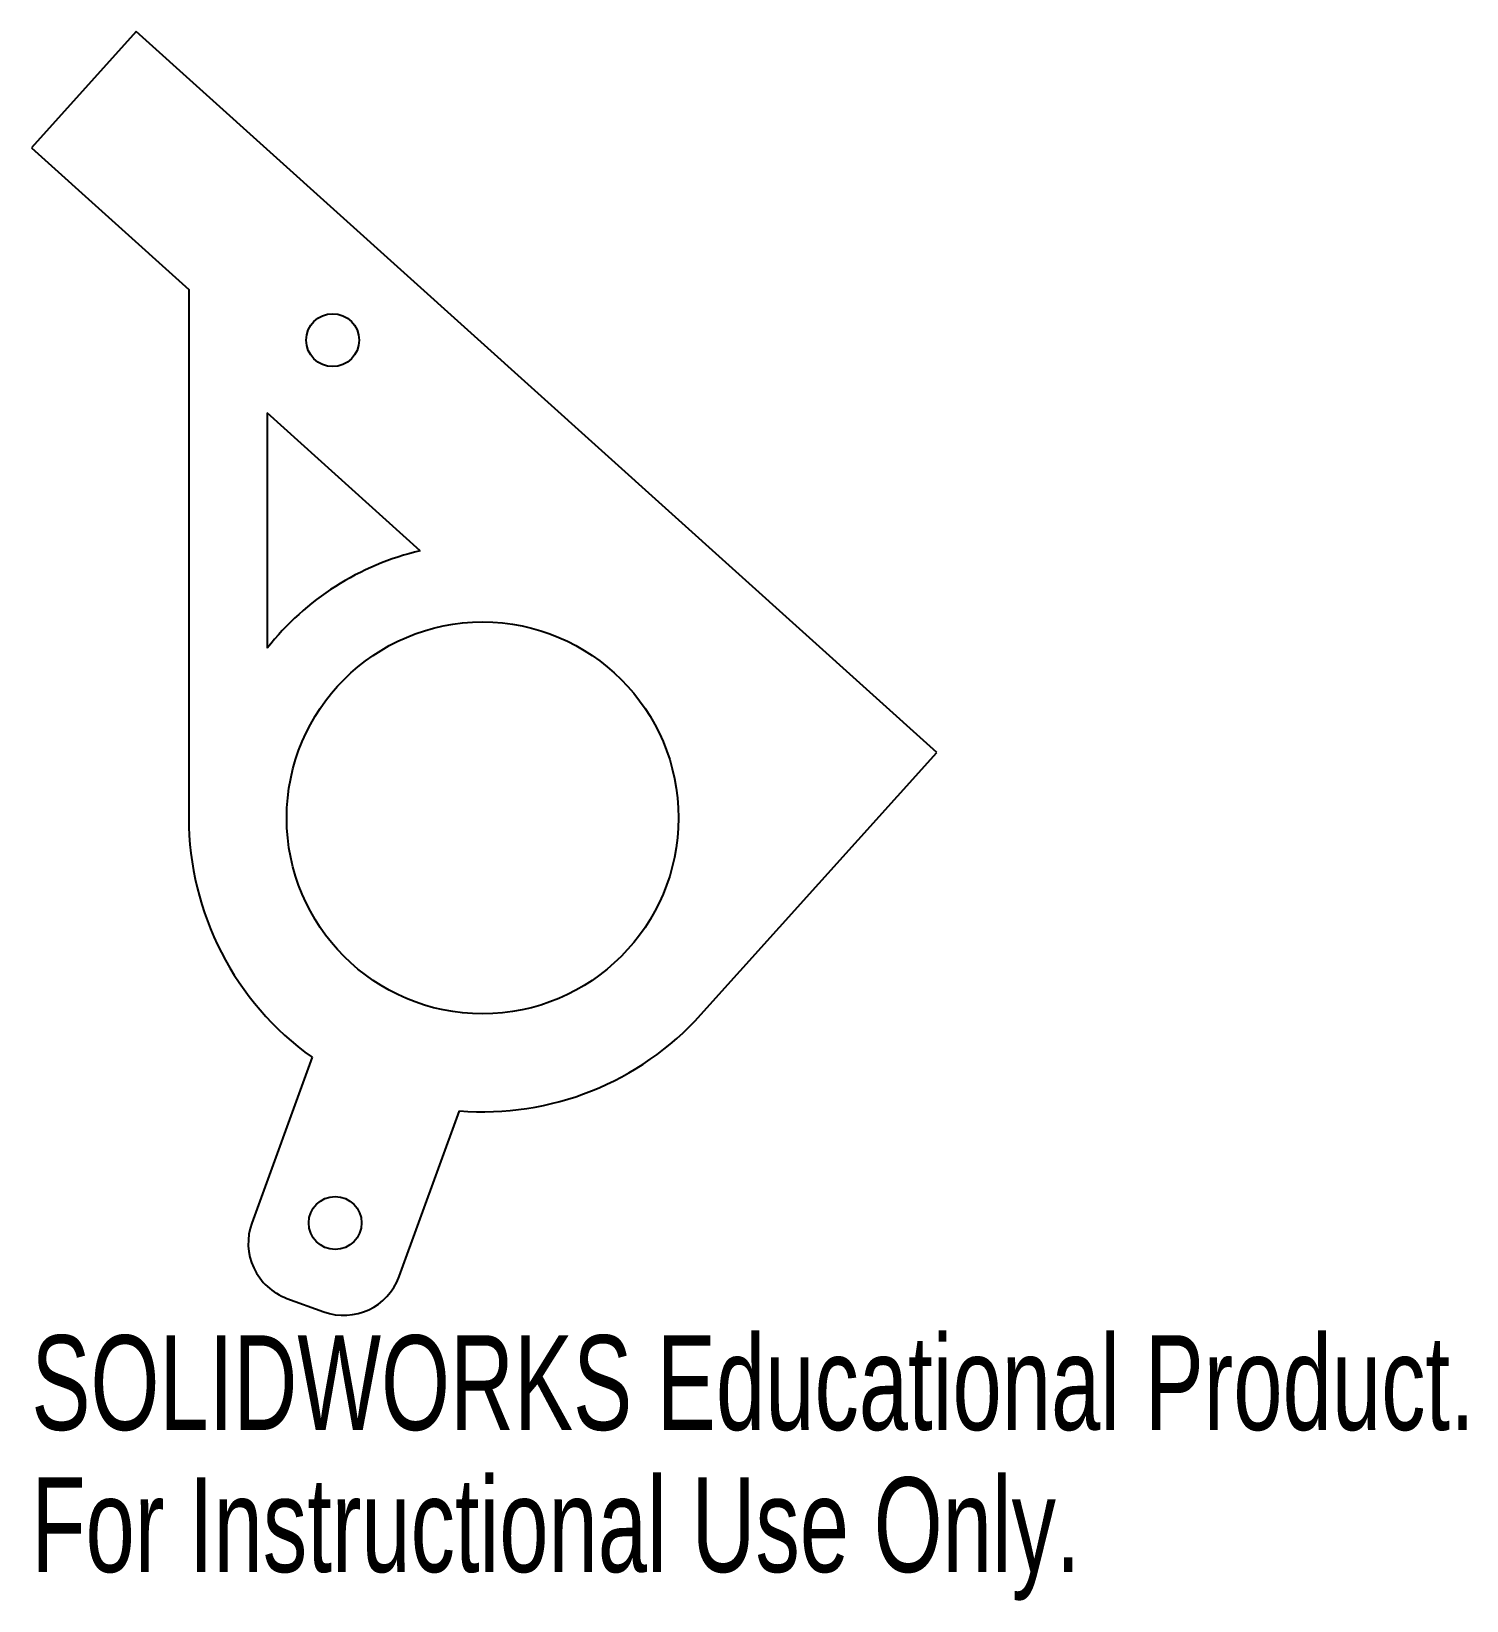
# Model space of a CAD drawing. Header units: millimetres. Extents: x -23 to 50.2, y -39.9 to 40.1.
import ezdxf

# ---------------------------------------------------------------- set-up
doc = ezdxf.new("R2010")
doc.units = ezdxf.units.MM
doc.styles.add('SLDTEXTSTYLE0', font='TXT', dxfattribs={"width": 0.7})

msp = doc.modelspace()

# ---------------------------------------------------------------- linework, layer by layer
at = {"color": 7, "linetype": 'Continuous', "lineweight": 25}
for p, q in [((-17.681, 40.142), (-23.034, 34.197)), ((23.192, 3.34), (-17.681, 40.142)), ((-23.034, 34.197), (-15, 26.962)), ((-15, 26.962), (-15, 0)), ((-3.185, 13.633), (-11, 20.67)), ((-11, 20.67), (-11, 8.66)), ((11.147, -10.037), (23.192, 3.34)), ((-8.703, -12.217), (-11.781, -20.674)), ((-4.264, -23.41), (-1.186, -14.953)), ((-9.988, -24.519), (-8.109, -25.203))]:
    msp.add_line(p, q, dxfattribs=at)
for centre, radius in [((-7.654, 24.385), 1.35), ((0, 0), 10), ((-7.524, -20.673), 1.35)]:
    msp.add_circle(centre, radius, dxfattribs=at)
for centre, radius, start, end in [((0, 0), 14, 103.1501, 141.78679), ((0, 0), 15, 180, 234.53399), ((0, 0), 15, 265.46601, 318), ((-8.962, -21.7), 3, 160, 250), ((-7.083, -22.384), 3, 250, 340)]:
    msp.add_arc(centre, radius, start, end, dxfattribs=at)

# ---------------------------------------------------------------- texts
at = {"color": 7, "linetype": 'Continuous', "char_height": 4.83362, "attachment_point": 1, "style": 'SLDTEXTSTYLE0'}
for s, insert in [('SOLIDWORKS Educational Product.', (-23.034, -26.404)), ('For Instructional Use Only.', (-23.034, -33.654))]:
    msp.add_mtext(s, dxfattribs=dict(at, insert=insert))

doc.saveas('drawing.dxf')
